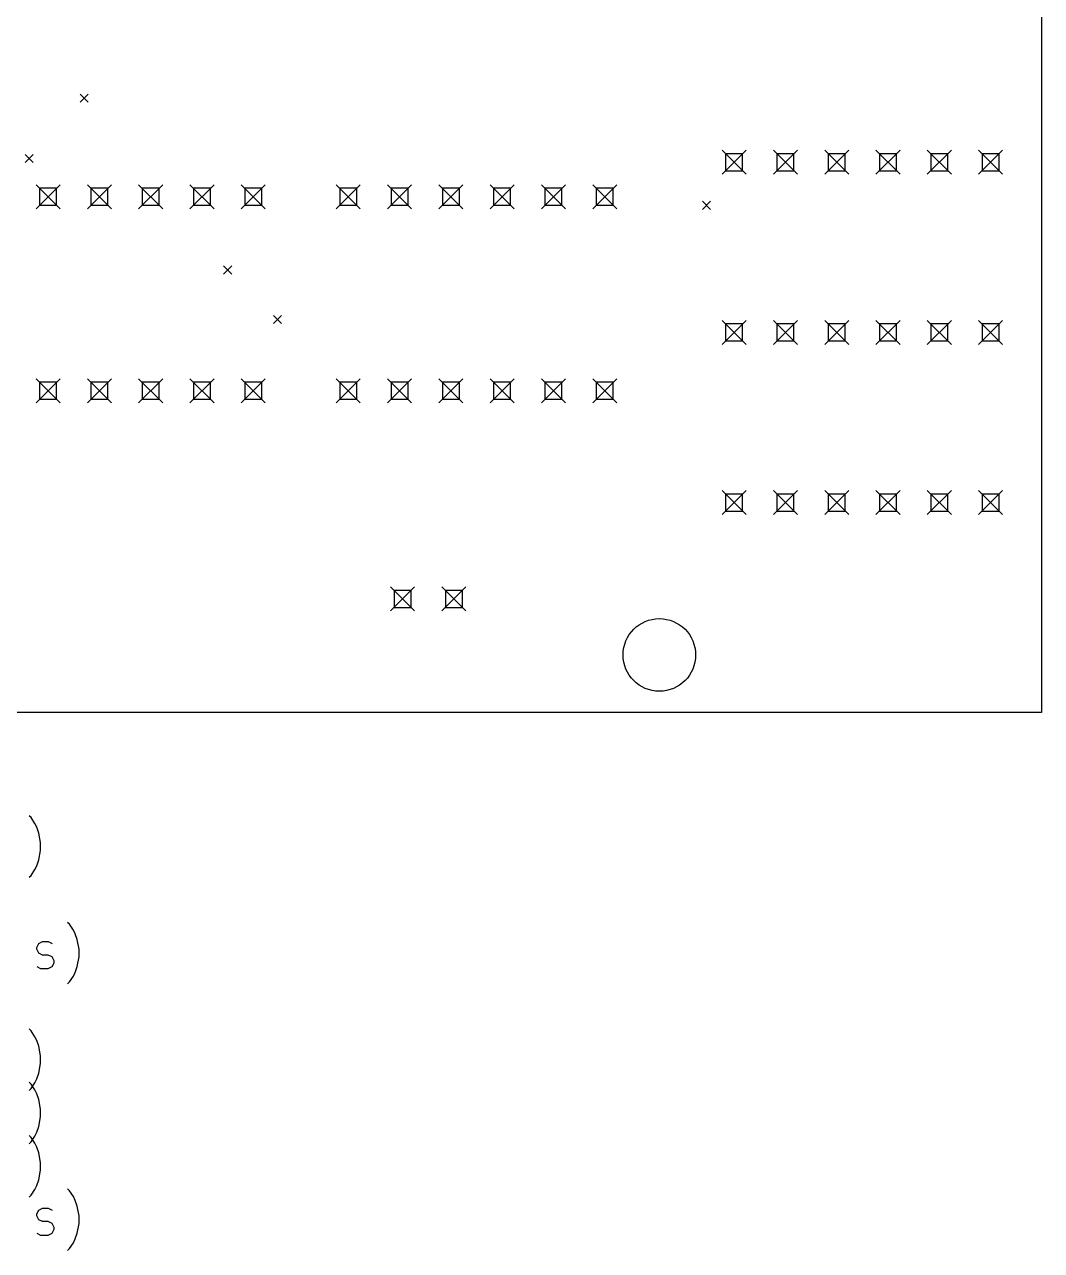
# Model space of a CAD drawing. Extents: x 123 to 224, y -186 to -61.
# Drawn here: x 174.1 to 224.4, y -186.5 to -125.8 of the extents above; entities that cross this region are included whole.
import ezdxf

# ---------------------------------------------------------------- set-up
doc = ezdxf.new("R2010")
doc.units = 0
doc.layers.add('BLACK', color=7, linetype='CONTINUOUS')

msp = doc.modelspace()

# ---------------------------------------------------------------- linework, layer by layer
at = {"layer": 'BLACK', "linetype": 'CONTINUOUS'}
for p, q in [((224.41075, -61.4325), (224.41075, -159.8575)), ((176.8284, -129.2255), (177.2284, -129.6255)), ((177.2284, -129.2255), (176.8284, -129.6255)), ((174.0982, -132.2213), (174.4982, -132.6213)), ((174.4982, -132.2213), (174.0982, -132.6213)), ((208.5994, -132.0087), (209.7894, -133.1987)), ((209.7894, -132.0087), (208.5994, -133.1987)), ((209.615133, -132.182967), (208.773667, -132.182967)), ((208.773667, -132.182967), (208.773667, -133.024433)), ((209.615133, -133.024433), (209.615133, -132.182967)), ((211.1394, -132.0087), (212.3294, -133.1987)), ((212.3294, -132.0087), (211.1394, -133.1987)), ((212.155133, -132.182967), (211.313667, -132.182967)), ((211.313667, -132.182967), (211.313667, -133.024433)), ((212.155133, -133.024433), (212.155133, -132.182967)), ((213.6794, -132.0087), (214.8694, -133.1987)), ((214.8694, -132.0087), (213.6794, -133.1987)), ((214.695133, -132.182967), (213.853667, -132.182967)), ((213.853667, -132.182967), (213.853667, -133.024433)), ((214.695133, -133.024433), (214.695133, -132.182967)), ((216.2194, -132.0087), (217.4094, -133.1987)), ((217.4094, -132.0087), (216.2194, -133.1987)), ((217.235133, -132.182967), (216.393667, -132.182967)), ((216.393667, -132.182967), (216.393667, -133.024433)), ((217.235133, -133.024433), (217.235133, -132.182967)), ((218.7594, -132.0087), (219.9494, -133.1987)), ((219.9494, -132.0087), (218.7594, -133.1987)), ((219.775133, -132.182967), (218.933667, -132.182967)), ((218.933667, -132.182967), (218.933667, -133.024433)), ((219.775133, -133.024433), (219.775133, -132.182967)), ((221.2994, -132.0087), (222.4894, -133.1987)), ((222.4894, -132.0087), (221.2994, -133.1987)), ((222.315133, -132.182967), (221.473667, -132.182967)), ((221.473667, -132.182967), (221.473667, -133.024433)), ((222.315133, -133.024433), (222.315133, -132.182967)), ((208.773667, -133.024433), (209.615133, -133.024433)), ((211.313667, -133.024433), (212.155133, -133.024433)), ((213.853667, -133.024433), (214.695133, -133.024433)), ((216.393667, -133.024433), (217.235133, -133.024433)), ((218.933667, -133.024433), (219.775133, -133.024433)), ((221.473667, -133.024433), (222.315133, -133.024433)), ((174.6396, -133.7202), (175.8296, -134.9102)), ((175.8296, -133.7202), (174.6396, -134.9102)), ((175.655333, -133.894467), (174.813867, -133.894467)), ((174.813867, -133.894467), (174.813867, -134.735933)), ((175.655333, -134.735933), (175.655333, -133.894467)), ((177.1796, -133.7202), (178.3696, -134.9102)), ((178.3696, -133.7202), (177.1796, -134.9102)), ((178.195333, -133.894467), (177.353867, -133.894467)), ((177.353867, -133.894467), (177.353867, -134.735933)), ((178.195333, -134.735933), (178.195333, -133.894467)), ((179.7196, -133.7202), (180.9096, -134.9102)), ((180.9096, -133.7202), (179.7196, -134.9102)), ((180.735333, -133.894467), (179.893867, -133.894467)), ((179.893867, -133.894467), (179.893867, -134.735933)), ((180.735333, -134.735933), (180.735333, -133.894467)), ((182.2596, -133.7202), (183.4496, -134.9102)), ((183.4496, -133.7202), (182.2596, -134.9102)), ((183.275333, -133.894467), (182.433867, -133.894467)), ((182.433867, -133.894467), (182.433867, -134.735933)), ((183.275333, -134.735933), (183.275333, -133.894467)), ((184.7996, -133.7202), (185.9896, -134.9102)), ((185.9896, -133.7202), (184.7996, -134.9102)), ((185.815333, -133.894467), (184.973867, -133.894467)), ((184.973867, -133.894467), (184.973867, -134.735933)), ((185.815333, -134.735933), (185.815333, -133.894467)), ((189.4986, -133.7202), (190.6886, -134.9102)), ((190.6886, -133.7202), (189.4986, -134.9102)), ((190.514333, -133.894467), (189.672867, -133.894467)), ((189.672867, -133.894467), (189.672867, -134.735933)), ((190.514333, -134.735933), (190.514333, -133.894467)), ((192.0386, -133.7202), (193.2286, -134.9102)), ((193.2286, -133.7202), (192.0386, -134.9102)), ((193.054333, -133.894467), (192.212867, -133.894467)), ((192.212867, -133.894467), (192.212867, -134.735933)), ((193.054333, -134.735933), (193.054333, -133.894467)), ((194.5786, -133.7202), (195.7686, -134.9102)), ((195.7686, -133.7202), (194.5786, -134.9102)), ((195.594333, -133.894467), (194.752867, -133.894467)), ((194.752867, -133.894467), (194.752867, -134.735933)), ((195.594333, -134.735933), (195.594333, -133.894467)), ((197.1186, -133.7202), (198.3086, -134.9102)), ((198.3086, -133.7202), (197.1186, -134.9102)), ((198.134333, -133.894467), (197.292867, -133.894467)), ((197.292867, -133.894467), (197.292867, -134.735933)), ((198.134333, -134.735933), (198.134333, -133.894467)), ((199.6586, -133.7202), (200.8486, -134.9102)), ((200.8486, -133.7202), (199.6586, -134.9102)), ((200.674333, -133.894467), (199.832867, -133.894467)), ((199.832867, -133.894467), (199.832867, -134.735933)), ((200.674333, -134.735933), (200.674333, -133.894467)), ((202.1986, -133.7202), (203.3886, -134.9102)), ((203.3886, -133.7202), (202.1986, -134.9102)), ((203.214333, -133.894467), (202.372867, -133.894467)), ((202.372867, -133.894467), (202.372867, -134.735933)), ((203.214333, -134.735933), (203.214333, -133.894467)), ((174.813867, -134.735933), (175.655333, -134.735933)), ((177.353867, -134.735933), (178.195333, -134.735933)), ((179.893867, -134.735933), (180.735333, -134.735933)), ((182.433867, -134.735933), (183.275333, -134.735933)), ((184.973867, -134.735933), (185.815333, -134.735933)), ((189.672867, -134.735933), (190.514333, -134.735933)), ((192.212867, -134.735933), (193.054333, -134.735933)), ((194.752867, -134.735933), (195.594333, -134.735933)), ((197.292867, -134.735933), (198.134333, -134.735933)), ((199.832867, -134.735933), (200.674333, -134.735933)), ((202.372867, -134.735933), (203.214333, -134.735933)), ((207.6261, -134.5371), (208.0261, -134.9371)), ((208.0261, -134.5371), (207.6261, -134.9371)), ((183.9245, -137.7377), (184.3245, -138.1377)), ((184.3245, -137.7377), (183.9245, -138.1377)), ((186.3938, -140.196), (186.7938, -140.596)), ((186.7938, -140.196), (186.3938, -140.596)), ((208.5994, -140.4337), (209.7894, -141.6237)), ((209.7894, -140.4337), (208.5994, -141.6237)), ((209.615133, -140.607967), (208.773667, -140.607967)), ((208.773667, -140.607967), (208.773667, -141.449433)), ((209.615133, -141.449433), (209.615133, -140.607967)), ((211.1394, -140.4337), (212.3294, -141.6237)), ((212.3294, -140.4337), (211.1394, -141.6237)), ((212.155133, -140.607967), (211.313667, -140.607967)), ((211.313667, -140.607967), (211.313667, -141.449433)), ((212.155133, -141.449433), (212.155133, -140.607967)), ((213.6794, -140.4337), (214.8694, -141.6237)), ((214.8694, -140.4337), (213.6794, -141.6237)), ((214.695133, -140.607967), (213.853667, -140.607967)), ((213.853667, -140.607967), (213.853667, -141.449433)), ((214.695133, -141.449433), (214.695133, -140.607967)), ((216.2194, -140.4337), (217.4094, -141.6237)), ((217.4094, -140.4337), (216.2194, -141.6237)), ((217.235133, -140.607967), (216.393667, -140.607967)), ((216.393667, -140.607967), (216.393667, -141.449433)), ((217.235133, -141.449433), (217.235133, -140.607967)), ((218.7594, -140.4337), (219.9494, -141.6237)), ((219.9494, -140.4337), (218.7594, -141.6237)), ((219.775133, -140.607967), (218.933667, -140.607967)), ((218.933667, -140.607967), (218.933667, -141.449433)), ((219.775133, -141.449433), (219.775133, -140.607967)), ((221.2994, -140.4337), (222.4894, -141.6237)), ((222.4894, -140.4337), (221.2994, -141.6237)), ((222.315133, -140.607967), (221.473667, -140.607967)), ((221.473667, -140.607967), (221.473667, -141.449433)), ((222.315133, -141.449433), (222.315133, -140.607967)), ((208.773667, -141.449433), (209.615133, -141.449433)), ((211.313667, -141.449433), (212.155133, -141.449433)), ((213.853667, -141.449433), (214.695133, -141.449433)), ((216.393667, -141.449433), (217.235133, -141.449433)), ((218.933667, -141.449433), (219.775133, -141.449433)), ((221.473667, -141.449433), (222.315133, -141.449433)), ((174.6396, -143.3214), (175.8296, -144.5114)), ((175.8296, -143.3214), (174.6396, -144.5114)), ((175.655333, -143.495667), (174.813867, -143.495667)), ((174.813867, -143.495667), (174.813867, -144.337133)), ((175.655333, -144.337133), (175.655333, -143.495667)), ((177.1796, -143.3214), (178.3696, -144.5114)), ((178.3696, -143.3214), (177.1796, -144.5114)), ((178.195333, -143.495667), (177.353867, -143.495667)), ((177.353867, -143.495667), (177.353867, -144.337133)), ((178.195333, -144.337133), (178.195333, -143.495667)), ((179.7196, -143.3214), (180.9096, -144.5114)), ((180.9096, -143.3214), (179.7196, -144.5114)), ((180.735333, -143.495667), (179.893867, -143.495667)), ((179.893867, -143.495667), (179.893867, -144.337133)), ((180.735333, -144.337133), (180.735333, -143.495667)), ((182.2596, -143.3214), (183.4496, -144.5114)), ((183.4496, -143.3214), (182.2596, -144.5114)), ((183.275333, -143.495667), (182.433867, -143.495667)), ((182.433867, -143.495667), (182.433867, -144.337133)), ((183.275333, -144.337133), (183.275333, -143.495667)), ((184.7996, -143.3214), (185.9896, -144.5114)), ((185.9896, -143.3214), (184.7996, -144.5114)), ((185.815333, -143.495667), (184.973867, -143.495667)), ((184.973867, -143.495667), (184.973867, -144.337133)), ((185.815333, -144.337133), (185.815333, -143.495667)), ((189.4986, -143.3214), (190.6886, -144.5114)), ((190.6886, -143.3214), (189.4986, -144.5114)), ((190.514333, -143.495667), (189.672867, -143.495667)), ((189.672867, -143.495667), (189.672867, -144.337133)), ((190.514333, -144.337133), (190.514333, -143.495667)), ((192.0386, -143.3214), (193.2286, -144.5114)), ((193.2286, -143.3214), (192.0386, -144.5114)), ((193.054333, -143.495667), (192.212867, -143.495667)), ((192.212867, -143.495667), (192.212867, -144.337133)), ((193.054333, -144.337133), (193.054333, -143.495667)), ((194.5786, -143.3214), (195.7686, -144.5114)), ((195.7686, -143.3214), (194.5786, -144.5114)), ((195.594333, -143.495667), (194.752867, -143.495667)), ((194.752867, -143.495667), (194.752867, -144.337133)), ((195.594333, -144.337133), (195.594333, -143.495667)), ((197.1186, -143.3214), (198.3086, -144.5114)), ((198.3086, -143.3214), (197.1186, -144.5114)), ((198.134333, -143.495667), (197.292867, -143.495667)), ((197.292867, -143.495667), (197.292867, -144.337133)), ((198.134333, -144.337133), (198.134333, -143.495667)), ((199.6586, -143.3214), (200.8486, -144.5114)), ((200.8486, -143.3214), (199.6586, -144.5114)), ((200.674333, -143.495667), (199.832867, -143.495667)), ((199.832867, -143.495667), (199.832867, -144.337133)), ((200.674333, -144.337133), (200.674333, -143.495667)), ((202.1986, -143.3214), (203.3886, -144.5114)), ((203.3886, -143.3214), (202.1986, -144.5114)), ((203.214333, -143.495667), (202.372867, -143.495667)), ((202.372867, -143.495667), (202.372867, -144.337133)), ((203.214333, -144.337133), (203.214333, -143.495667)), ((174.813867, -144.337133), (175.655333, -144.337133)), ((177.353867, -144.337133), (178.195333, -144.337133)), ((179.893867, -144.337133), (180.735333, -144.337133)), ((182.433867, -144.337133), (183.275333, -144.337133)), ((184.973867, -144.337133), (185.815333, -144.337133)), ((189.672867, -144.337133), (190.514333, -144.337133)), ((192.212867, -144.337133), (193.054333, -144.337133)), ((194.752867, -144.337133), (195.594333, -144.337133)), ((197.292867, -144.337133), (198.134333, -144.337133)), ((199.832867, -144.337133), (200.674333, -144.337133)), ((202.372867, -144.337133), (203.214333, -144.337133)), ((208.5994, -148.8586), (209.7894, -150.0486)), ((209.7894, -148.8586), (208.5994, -150.0486)), ((209.615133, -149.032867), (208.773667, -149.032867)), ((208.773667, -149.032867), (208.773667, -149.874333)), ((209.615133, -149.874333), (209.615133, -149.032867)), ((211.1394, -148.8586), (212.3294, -150.0486)), ((212.3294, -148.8586), (211.1394, -150.0486)), ((212.155133, -149.032867), (211.313667, -149.032867)), ((211.313667, -149.032867), (211.313667, -149.874333)), ((212.155133, -149.874333), (212.155133, -149.032867)), ((213.6794, -148.8586), (214.8694, -150.0486)), ((214.8694, -148.8586), (213.6794, -150.0486)), ((214.695133, -149.032867), (213.853667, -149.032867)), ((213.853667, -149.032867), (213.853667, -149.874333)), ((214.695133, -149.874333), (214.695133, -149.032867)), ((216.2194, -148.8586), (217.4094, -150.0486)), ((217.4094, -148.8586), (216.2194, -150.0486)), ((217.235133, -149.032867), (216.393667, -149.032867)), ((216.393667, -149.032867), (216.393667, -149.874333)), ((217.235133, -149.874333), (217.235133, -149.032867)), ((218.7594, -148.8586), (219.9494, -150.0486)), ((219.9494, -148.8586), (218.7594, -150.0486)), ((219.775133, -149.032867), (218.933667, -149.032867)), ((218.933667, -149.032867), (218.933667, -149.874333)), ((219.775133, -149.874333), (219.775133, -149.032867)), ((221.2994, -148.8586), (222.4894, -150.0486)), ((222.4894, -148.8586), (221.2994, -150.0486)), ((222.315133, -149.032867), (221.473667, -149.032867)), ((221.473667, -149.032867), (221.473667, -149.874333)), ((222.315133, -149.874333), (222.315133, -149.032867)), ((208.773667, -149.874333), (209.615133, -149.874333)), ((211.313667, -149.874333), (212.155133, -149.874333)), ((213.853667, -149.874333), (214.695133, -149.874333)), ((216.393667, -149.874333), (217.235133, -149.874333)), ((218.933667, -149.874333), (219.775133, -149.874333)), ((221.473667, -149.874333), (222.315133, -149.874333)), ((192.191, -153.6338), (193.381, -154.8238)), ((193.381, -153.6338), (192.191, -154.8238)), ((193.206733, -153.808067), (192.365267, -153.808067)), ((192.365267, -153.808067), (192.365267, -154.649533)), ((193.206733, -154.649533), (193.206733, -153.808067)), ((194.731, -153.6338), (195.921, -154.8238)), ((195.921, -153.6338), (194.731, -154.8238)), ((195.746733, -153.808067), (194.905267, -153.808067)), ((194.905267, -153.808067), (194.905267, -154.649533)), ((195.746733, -154.649533), (195.746733, -153.808067)), ((192.365267, -154.649533), (193.206733, -154.649533)), ((194.905267, -154.649533), (195.746733, -154.649533)), ((224.41075, -159.8575), (124.71575, -159.8575)), ((174.39138, -165.056861), (174.296142, -164.961623)), ((174.581856, -165.342576), (174.39138, -165.056861)), ((174.677094, -165.533052), (174.581856, -165.342576)), ((174.772332, -165.818766), (174.677094, -165.533052)), ((174.86757, -166.294957), (174.772332, -165.818766)), ((174.86757, -166.675909), (174.86757, -166.294957)), ((174.772332, -167.1521), (174.86757, -166.675909)), ((174.581856, -167.62829), (174.677094, -167.437814)), ((174.677094, -167.437814), (174.772332, -167.1521)), ((174.296142, -168.009242), (174.39138, -167.914004)), ((174.39138, -167.914004), (174.581856, -167.62829)), ((176.296142, -170.336861), (176.200904, -170.241623)), ((176.486618, -170.622576), (176.296142, -170.336861)), ((176.581856, -170.813052), (176.486618, -170.622576)), ((176.677094, -171.098766), (176.581856, -170.813052)), ((176.772332, -171.574957), (176.677094, -171.098766)), ((174.677094, -171.479719), (174.772332, -171.289242)), ((174.677094, -171.574957), (174.677094, -171.479719)), ((174.772332, -171.765433), (174.677094, -171.574957)), ((174.772332, -171.289242), (174.962808, -171.194004)), ((174.962808, -171.860671), (174.772332, -171.765433)), ((174.962808, -171.194004), (175.248522, -171.194004)), ((175.248522, -171.194004), (175.438999, -171.289242)), ((176.772332, -171.955909), (176.772332, -171.574957)), ((175.248522, -171.860671), (174.962808, -171.860671)), ((175.438999, -171.955909), (175.248522, -171.860671)), ((175.534237, -172.146385), (175.438999, -171.955909)), ((175.438999, -172.4321), (175.534237, -172.241623)), ((175.534237, -172.241623), (175.534237, -172.146385)), ((176.677094, -172.4321), (176.772332, -171.955909)), ((174.677094, -172.4321), (174.86757, -172.527338)), ((174.86757, -172.527338), (175.248522, -172.527338)), ((175.248522, -172.527338), (175.438999, -172.4321)), ((176.296142, -173.194004), (176.486618, -172.90829)), ((176.486618, -172.90829), (176.581856, -172.717814)), ((176.581856, -172.717814), (176.677094, -172.4321)), ((176.200904, -173.289242), (176.296142, -173.194004)), ((174.39138, -175.616861), (174.296142, -175.521623)), ((174.581856, -175.902576), (174.39138, -175.616861)), ((174.677094, -176.093052), (174.581856, -175.902576)), ((174.772332, -176.378766), (174.677094, -176.093052)), ((174.86757, -176.854957), (174.772332, -176.378766)), ((174.772332, -177.7121), (174.86757, -177.235909)), ((174.86757, -177.235909), (174.86757, -176.854957)), ((174.677094, -177.997814), (174.772332, -177.7121)), ((174.39138, -178.256861), (174.296142, -178.161623)), ((174.39138, -178.474004), (174.581856, -178.18829)), ((174.581856, -178.542576), (174.39138, -178.256861)), ((174.581856, -178.18829), (174.677094, -177.997814)), ((174.296142, -178.569242), (174.39138, -178.474004)), ((174.677094, -178.733052), (174.581856, -178.542576)), ((174.772332, -179.018766), (174.677094, -178.733052)), ((174.86757, -179.494957), (174.772332, -179.018766)), ((174.86757, -179.875909), (174.86757, -179.494957)), ((174.772332, -180.3521), (174.86757, -179.875909)), ((174.39138, -180.896861), (174.296142, -180.801623)), ((174.39138, -181.114004), (174.581856, -180.82829)), ((174.581856, -181.182576), (174.39138, -180.896861)), ((174.581856, -180.82829), (174.677094, -180.637814)), ((174.677094, -180.637814), (174.772332, -180.3521)), ((174.296142, -181.209242), (174.39138, -181.114004)), ((174.677094, -181.373052), (174.581856, -181.182576)), ((174.772332, -181.658766), (174.677094, -181.373052)), ((174.86757, -182.134957), (174.772332, -181.658766)), ((174.772332, -182.9921), (174.86757, -182.515909)), ((174.86757, -182.515909), (174.86757, -182.134957)), ((174.581856, -183.46829), (174.677094, -183.277814)), ((174.677094, -183.277814), (174.772332, -182.9921)), ((174.296142, -183.849242), (174.39138, -183.754004)), ((174.39138, -183.754004), (174.581856, -183.46829)), ((176.296142, -183.536861), (176.200904, -183.441623)), ((176.486618, -183.822576), (176.296142, -183.536861)), ((176.581856, -184.013052), (176.486618, -183.822576)), ((174.677094, -184.679719), (174.772332, -184.489242)), ((174.772332, -184.489242), (174.962808, -184.394004)), ((174.962808, -184.394004), (175.248522, -184.394004)), ((175.248522, -184.394004), (175.438999, -184.489242)), ((176.677094, -184.298766), (176.581856, -184.013052)), ((176.772332, -184.774957), (176.677094, -184.298766)), ((174.677094, -184.774957), (174.677094, -184.679719)), ((174.772332, -184.965433), (174.677094, -184.774957)), ((174.962808, -185.060671), (174.772332, -184.965433)), ((175.248522, -185.060671), (174.962808, -185.060671)), ((175.438999, -185.155909), (175.248522, -185.060671)), ((176.772332, -185.155909), (176.772332, -184.774957)), ((174.677094, -185.6321), (174.86757, -185.727338)), ((174.86757, -185.727338), (175.248522, -185.727338)), ((175.248522, -185.727338), (175.438999, -185.6321)), ((175.534237, -185.346385), (175.438999, -185.155909)), ((175.438999, -185.6321), (175.534237, -185.441623)), ((175.534237, -185.441623), (175.534237, -185.346385)), ((176.581856, -185.917814), (176.677094, -185.6321)), ((176.677094, -185.6321), (176.772332, -185.155909)), ((176.296142, -186.394004), (176.486618, -186.10829)), ((176.486618, -186.10829), (176.581856, -185.917814)), ((176.200904, -186.489242), (176.296142, -186.394004))]:
    msp.add_line(p, q, dxfattribs=at)
at = {"layer": 'BLACK'}
msp.add_circle((205.4948, -157), 1.796051, dxfattribs=at)

doc.saveas('drawing.dxf')
